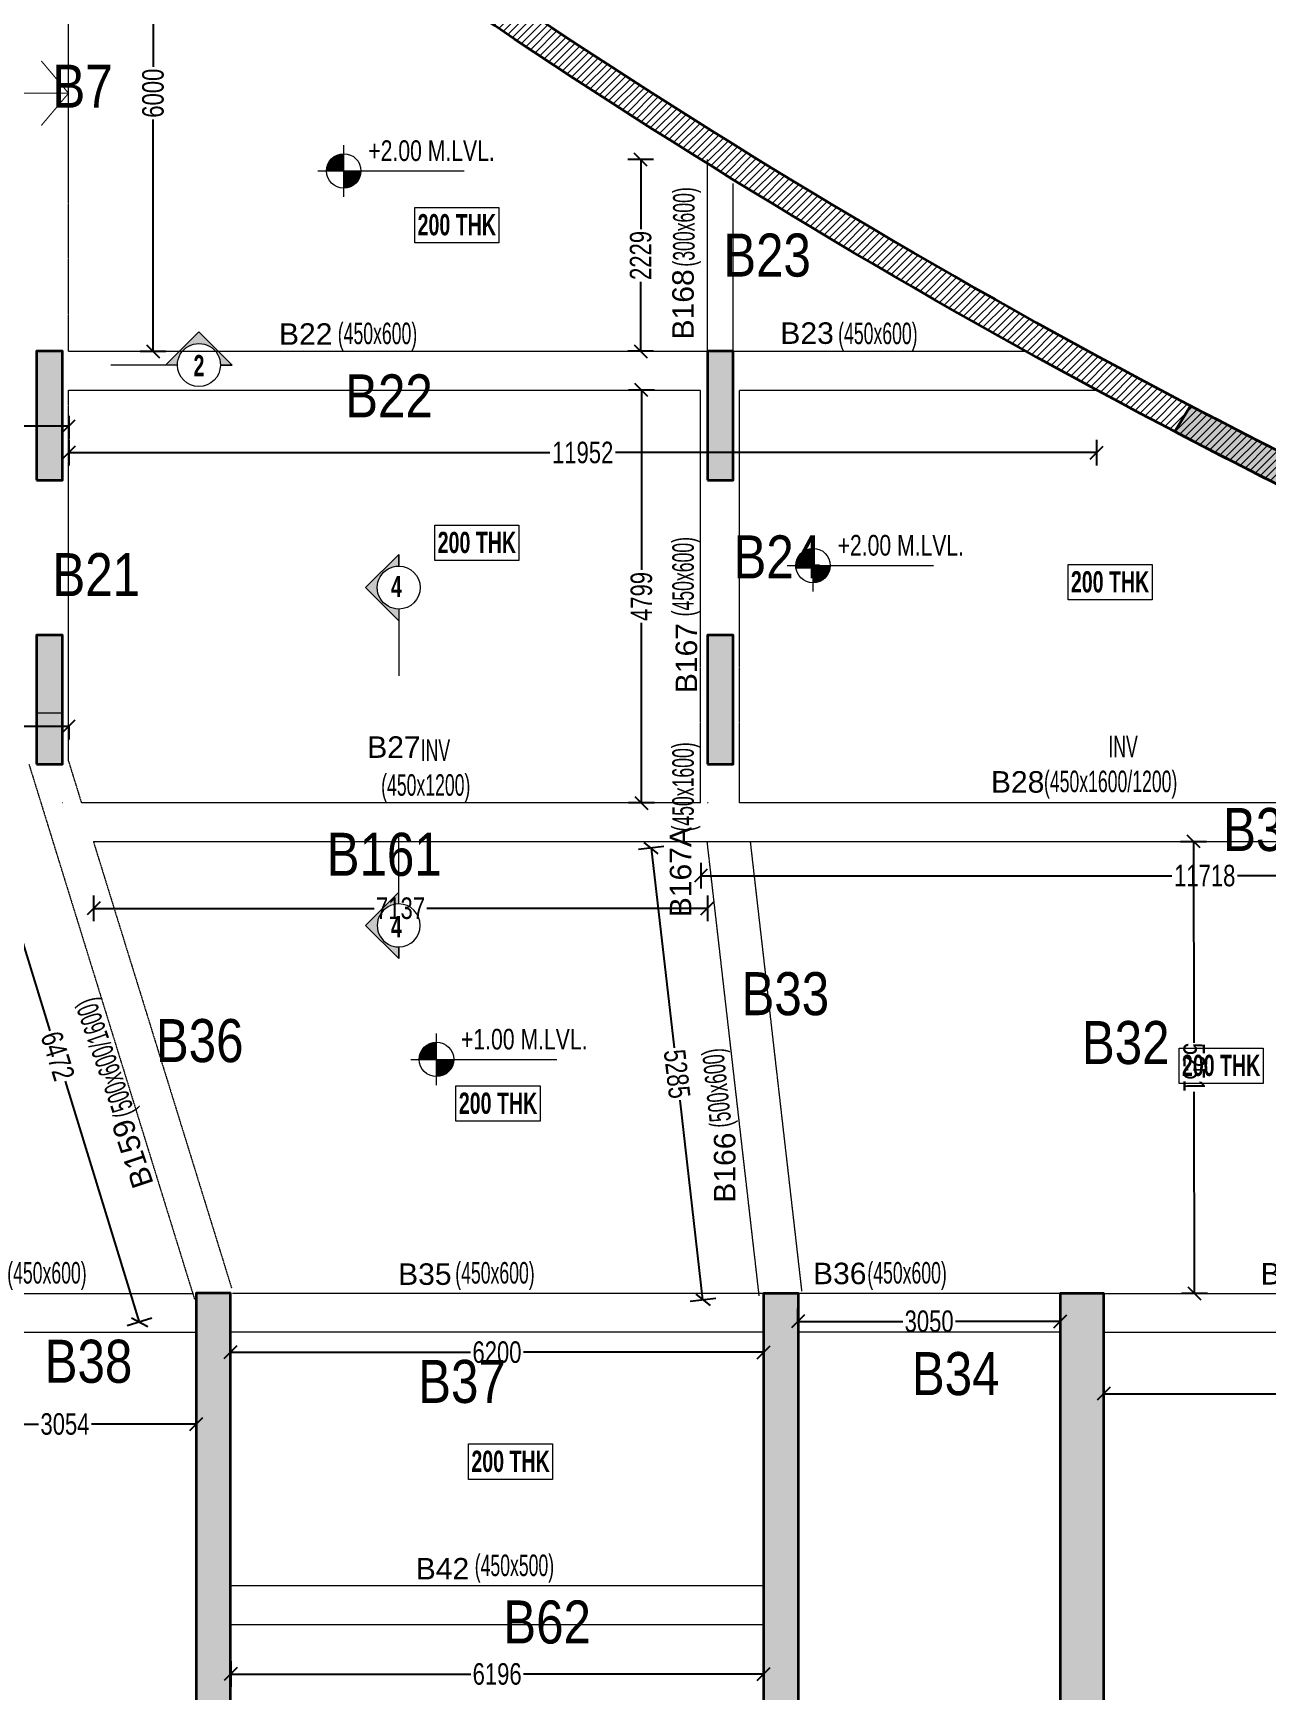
# Model space of a CAD drawing. Header units: millimetres. Extents: x 1 to 75736, y 43 to 63537.
# Drawn here: x 33119 to 47464, y 31854 to 51121 of the extents above; entities that cross this region are included whole.
import ezdxf
from ezdxf.enums import TextEntityAlignment as Align

# ---------------------------------------------------------------- set-up
doc = ezdxf.new("R2010")
doc.units = ezdxf.units.MM
doc.linetypes.add('HIDDEN', pattern=[0.375, 0.25, -0.125])
for name, color, linetype, lineweight in [('A-FLOR-IDEN', 11, 'Continuous', 9), ('G-____-____-DIMS', 7, 'Continuous', 9), ('G-ANNO-SYMB', 1, 'Continuous', 9), ('S-BEAM', 7, 'Continuous', 18), ('S-BEAM-IDEN', 2, 'Continuous', 9), ('S-COL HATCH', 9, 'Continuous', 0), ('S-COLS', 5, 'Continuous', 35)]:
    doc.layers.add(name, color=color, linetype=linetype, lineweight=lineweight)
for name, color, linetype in [('Abhinav working', 6, 'Continuous'), ('Beam Nos', 7, 'Continuous'), ('changes', 7, 'Continuous'), ('S-CUTOUT', 1, 'Continuous')]:
    doc.layers.add(name, color=color, linetype=linetype)
doc.styles.add('Dim.s & Anno.(Misc.)', font='ARIALN.TTF')
doc.styles.add('SC-BBS1', font='SansSerif')
doc.styles.add('SOBHA', font='swisscl.ttf')
doc.styles.add('Swis721 LtCn BT', font='swisscl.ttf', dxfattribs={"width": 0.9, "height": 233.3551617873649})
doc.styles.add('Swis721 LtCn BT_1', font='swisscl.ttf', dxfattribs={"height": 239.9999999999999})
doc.styles.add('Swis721 LtCn BT_B', font='', dxfattribs={"width": 0.9, "height": 246.9183359013865})
doc.styles.get('Swis721 LtCn BT_B').set_extended_font_data('Swis721 LtCn BT', bold=True)
doc.dimstyles.new('S-100', dxfattribs={"dimscale": 100, "dimtxt": 2.5, "dimasz": 1.5, "dimexe": 1.5, "dimexo": 1.5, "dimgap": 0.1, "dimtad": 0, "dimdec": 0, "dimrnd": 0.0005, "dimzin": 0, "dimdsep": 46, "dimtxsty": 'SOBHA', "dimblk": 'OBLIQUE', "dimcen": 0.09, "dimclrd": 8, "dimclre": 8, "dimclrt": 6, "dimadec": 0, "dimazin": 0, "dimtfac": 1, "dimtdec": 0, "dimtofl": 0, "dimtmove": 0, "dimatfit": 3, "dimfxl": 1.5, "dimfxlon": 1, "dimtolj": 1, "dimtzin": 0, "dimlwd": -1, "dimlwe": -1, "dimarcsym": 0})

# ---------------------------------------------------------------- blocks, each defined once
blk = doc.blocks.new('Spot Elevations - M_Spot Elevation - Target Filled-23738-FIRST FLOOR  FRAMING PLAN _NTA_')
at = {"layer": 'G-____-____-DIMS'}
h = blk.add_hatch(color=256, dxfattribs=at)
edge = h.paths.add_edge_path(flags=0)
edge.add_line((1.6e-15, 0), (-1.999999999999998, 0))
edge.add_arc((-2.6e-15, 1.9e-15), 1.999999999999994, 90.00000000000023, 180.0000000000001, ccw=False)
edge.add_line((1.6e-15, 1.999999999999998), (1.6e-15, 0))
h = blk.add_hatch(color=256, dxfattribs=at)
edge = h.paths.add_edge_path(flags=0)
edge.add_line((1.6e-15, 0), (2.000000000000003, 0))
edge.add_arc((9e-15, -5.8e-15), 1.999999999999992, 269.9999999999993, 359.99999999999983, ccw=False)
edge.add_line((1.6e-15, -1.999999999999999), (1.6e-15, 0))
for p, q in [((1.9e-15, -2.999999999999999), (1.9e-15, 2.999999999999999)), ((-2.999999999999997, 0), (14, 0))]:
    blk.add_line(p, q, dxfattribs=at)
blk.add_circle((1.6e-15, 0), 2.000000000000001, dxfattribs=at)
blk = doc.blocks.new('Detail View - M_Section Head - Structural Type 1-785420-STILT FLOOR FRAMING PLAN')
at = {"layer": 'G-ANNO-SYMB'}
h = blk.add_hatch(color=9, dxfattribs=at)
edge = h.paths.add_edge_path(flags=0)
edge.add_line((-8.500000000000005, -4e-16), (-9.8556349186104, -4e-16))
edge.add_line((-9.8556349186104, 0), (-5.988771130054798, 3.866863788555649))
edge.add_line((-5.988771130054798, 3.866863788555649), (-2.121907341499162, -3.15e-14))
edge.add_line((-2.121907341499162, -3.21e-14), (-3.500000000000005, -3.77e-14))
edge.add_arc((-6.000000000000005, 1.5e-15), 2.499999999999998, 359.9999999999996, 540.0000000000001)
for p, q in [((-5.988771130054798, 3.866863788555649), (-9.8556349186104, -2.1e-15)), ((-5.988771130054798, 3.866863788555649), (-2.121907341499185, -8.5e-15)), ((-8.500000000000005, -4e-16), (-9.855634918610399, -4e-16)), ((-3.500000000000005, -8.8e-15), (-2.121907341499186, -8.8e-15))]:
    blk.add_line(p, q, dxfattribs=at)
at = {"layer": 'G-ANNO-SYMB', "color": 5}
for p, q in [((-5.988771130054798, 3.866863788555649), (-9.8556349186104, 0)), ((-2.121907341499162, -3.17e-14), (-5.988771130054798, 3.866863788555649)), ((-9.8556349186104, -4e-16), (-8.500000000000005, -4e-16)), ((-3.500000000000005, -3.77e-14), (4.242053689179703, -6e-15)), ((-3.500000000000005, -3.77e-14), (-2.121907341499162, -3.21e-14))]:
    blk.add_line(p, q, dxfattribs=at)
at = {"layer": 'G-ANNO-SYMB'}
blk.add_arc((-6.000000000000005, 1.7e-15), 2.500000000000002, 359.9999999999993, 179.9999999999996, dxfattribs=at)
at = {"layer": 'G-ANNO-SYMB', "color": 5}
for centre, radius, start, end in [((-6.000000000000005, 1.5e-15), 2.499999999999998, 359.9999999999996, 180.0000000000001), ((-6.000000000000005, 1.95e-14), 2.500000000000002, 180, 359.9999999999983)]:
    blk.add_arc(centre, radius, start, end, dxfattribs=at)
blk = doc.blocks.new('A$C89844c14')
at = {"layer": 'S-COL HATCH', "transparency": 33554687}
h = blk.add_hatch(dxfattribs=at)
h.set_pattern_fill('ANSI31', color=256, scale=500)
h.set_pattern_definition([(45, (-31243118.95039071, 21573255.04475099), (-44.19417382415922, 44.19417382415922), [])])
edge = h.paths.add_edge_path()
edge.add_line((-12641.36437787861, -10574.03004626185), (46763.39400777965, -10574.03004626185))
edge.add_line((46763.39400777965, -10574.03004626185), (50158.63604889065, -10423.83620051294))
edge.add_line((50158.63604889065, -10423.83620051294), (50158.63604889065, 18363.45195051283))
edge.add_arc((65986.83610693365, 101151.7779547721), 84287.8332837242, 235.3318360843077, 259.1763076908551, ccw=False)
edge.add_arc((-8442.753611341119, 269.379661232233), 41199.68046838963, 49.9961516128636, 101.0852321286915)
edge.add_line((-16364.17637338489, 40700.36693736166), (-15223.62516012043, 21151.17039509863))
edge.add_line((-15223.62516012043, 21151.17039509863), (-12641.36437787861, 21151.17039486021))
edge.add_line((-12641.36437787861, 21151.17039486021), (-12641.36437787861, -10574.03004626185))
edge = h.paths.add_edge_path(flags=16)
edge.add_line((-12291.36437835544, -10224.03004578501), (46755.65639505535, -10224.03004578501))
edge.add_line((46755.65639505535, -10224.03004578501), (49808.63604841381, -10088.97671297937))
edge.add_line((49808.63604841381, -10088.97671297937), (49808.63604841381, 18074.53277989477))
edge.add_arc((65986.83610427752, 101151.777949918), 84637.83327854906, 235.3207608542366, 258.9803174311657, ccw=False)
edge.add_arc((-8442.753610882908, 269.3796631880104), 40849.68046623029, 49.97334944151059, 100.6567920093794)
edge.add_line((-15996.90336217731, 40414.50658699125), (-14893.4499033913, 21501.17039509863))
edge.add_line((-14893.4499033913, 21501.17039509863), (-12291.36437835544, 21501.17039462179))
edge.add_line((-12291.36437835544, 21501.17039462179), (-12291.36437835544, -10224.03004578501))
h = blk.add_hatch(color=256, dxfattribs=at)
h.dxf.hatch_style = 1
h.paths.add_polyline_path([(13404.06315256283, 25652.33507237211), (13704.06315097958, 25652.33507307246), (13704.06314678862, 27152.33507307246), (13404.06314883753, 27152.33507237211)])
h = blk.add_hatch(color=256, dxfattribs=at)
h.dxf.hatch_style = 1
h.paths.add_polyline_path([(13404.06326432153, 25652.3350940235), (13704.06326413527, 25652.3350940235), (13704.06326413527, 27152.3350940235), (13404.06326432153, 27152.3350940235)])
h = blk.add_hatch(color=256, dxfattribs=at)
h.dxf.hatch_style = 1
h.paths.add_polyline_path([(21204.06315097958, 25652.33509332687), (21504.06315265596, 25652.3350940235), (21504.06314893067, 27152.3350940235), (21204.06314678863, 27152.33509332687)])
h = blk.add_hatch(color=256, dxfattribs=at)
h.dxf.hatch_style = 1
h.paths.add_polyline_path([(21204.06326460093, 25652.3350940235), (21504.06326255202, 25652.3350940235), (21504.06326255202, 27152.3350940235), (21204.06326460093, 27152.3350940235)])
h = blk.add_hatch(color=256, dxfattribs=at)
h.dxf.hatch_style = 1
h.paths.add_polyline_path([(28423.99673158675, 25307.0760040693), (28605.68384588138, 25607.67662080005, -0.0060300541328902), (26819.177078031, 26518.35735208914), (26637.80549352989, 26218.27875832841, 0.0060046413283246)])
h = blk.add_hatch(color=256, dxfattribs=at)
h.dxf.hatch_style = 1
h.paths.add_polyline_path([(13404.06315815076, 22352.34440836683), (13704.06315982714, 22352.34440860152), (13704.06315610185, 23852.34440860152), (13404.06315489113, 23852.34440836683)])
h = blk.add_hatch(color=256, dxfattribs=at)
h.dxf.hatch_style = 1
h.paths.add_polyline_path([(13404.06326292455, 22352.34442955628), (13704.06326273829, 22352.34442955628), (13704.06326273829, 23852.34442955628), (13404.06326292455, 23852.34442955628)])
h = blk.add_hatch(color=256, dxfattribs=at)
h.dxf.hatch_style = 1
h.paths.add_polyline_path([(21204.0631602928, 22352.34442885593), (21504.06315870956, 22352.34442955628), (21504.06315591559, 23852.34442955628), (21204.06315610185, 23852.34442885593)])
h = blk.add_hatch(color=256, dxfattribs=at)
h.dxf.hatch_style = 1
h.paths.add_polyline_path([(21204.06326273829, 22352.34442955628), (21504.06326115504, 22352.34442955628), (21504.06326115504, 23852.34442955628), (21204.06326273829, 23852.34442955628)])
at = {"layer": 'S-COLS'}
for points, elevation in [([(-12641.36437787861, -10574.03004626185), (46763.39400777965, -10574.03004626185), (50158.63604889065, -10423.83620051294), (50158.63604889065, 18363.45195051283, -0.104418166803797), (18042.01030120998, 31828.38711067289, 0.2266855225477514), (-16364.17637338489, 40700.36693736166), (-15223.62516012043, 21151.17039509863), (-12641.36437787861, 21151.17039486021)], -9.701837e-10), ([(-12291.36437835544, -10224.03004578501), (46755.65639505535, -10224.03004578501), (49808.63604841381, -10088.97671297937), (49808.63604841381, 18074.53277989477, -0.1036025941680122), (17829.4674840942, 31549.83351107687, 0.2248253873117498), (-15996.90336217731, 40414.50658699125), (-14893.4499033913, 21501.17039509863), (-12291.36437835544, 21501.17039462179)], -3.2951e-10)]:
    blk.add_lwpolyline(points, format="xyb", close=True, dxfattribs=dict(at, elevation=elevation))
at = {"layer": 'S-COLS', "elevation": -8.166589e-10}
for points in [[(13404.06315256283, 25652.33507237211), (13704.06315097958, 25652.33507307246), (13704.06314678862, 27152.33507307246), (13404.06314883753, 27152.33507237211)], [(13404.06326432153, 25652.3350940235), (13704.06326413527, 25652.3350940235), (13704.06326413527, 27152.3350940235), (13404.06326432153, 27152.3350940235)], [(21204.06315097958, 25652.33509332687), (21504.06315265596, 25652.3350940235), (21504.06314893067, 27152.3350940235), (21204.06314678863, 27152.33509332687)], [(21204.06326460093, 25652.3350940235), (21504.06326255202, 25652.3350940235), (21504.06326255202, 27152.3350940235), (21204.06326460093, 27152.3350940235)], [(13404.06315815076, 22352.34440836683), (13704.06315982714, 22352.34440860152), (13704.06315610185, 23852.34440860152), (13404.06315489113, 23852.34440836683)], [(13404.06326292455, 22352.34442955628), (13704.06326273829, 22352.34442955628), (13704.06326273829, 23852.34442955628), (13404.06326292455, 23852.34442955628)], [(21204.0631602928, 22352.34442885593), (21504.06315870956, 22352.34442955628), (21504.06315591559, 23852.34442955628), (21204.06315610185, 23852.34442885593)], [(21204.06326273829, 22352.34442955628), (21504.06326115504, 22352.34442955628), (21504.06326115504, 23852.34442955628), (21204.06326273829, 23852.34442955628)]]:
    blk.add_lwpolyline(points, close=True, dxfattribs=at)
blk.add_lwpolyline([(26637.80548092351, 26218.27876495197, 0.0060046413709705), (28423.99673158675, 25307.0760040693), (28605.68384588138, 25607.67662080005, -0.0060300541328902), (26819.177078031, 26518.35735208914), (26637.8054930307, 26218.2787575014)], format="xyb", dxfattribs=at)
blk = doc.blocks.new('A$C0bd9de3c')
at = {"layer": 'S-COL HATCH', "transparency": 33554687}
h = blk.add_hatch(color=256, dxfattribs=at)
h.dxf.hatch_style = 1
h.paths.add_polyline_path([(15654.35713434219, 16199.99550843239), (15254.35713386535, 16199.99550843239), (15254.35713386535, 9350.00012087822), (13704.35312795639, 9350.00012087822), (13704.35312795639, 8949.996897540987), (15254.35713386535, 8949.996897540987), (15254.35713386535, 6310.000121116638), (15654.35713434219, 6310.000121116638)])
h = blk.add_hatch(color=256, dxfattribs=at)
h.dxf.hatch_style = 1
h.paths.add_polyline_path([(21854.35771372914, 6310.000121116638), (22254.35771420598, 6310.000121116638), (22254.35771420598, 8949.996897540987), (23804.36172011495, 8949.996897540987), (23804.36172011495, 9350.00012087822), (22254.35771420598, 9350.00012087822), (22254.35771420598, 16199.99550843239), (21854.35771372914, 16199.99550843239)])
h = blk.add_hatch(color=256, dxfattribs=at)
h.dxf.hatch_style = 1
h.paths.add_polyline_path([(25804.35771420598, 7660.00012087822), (25304.35771372915, 7660.00012087822), (25304.35771372915, 16199.99550843239), (25804.35771420598, 16199.99550843239)])
at = {"layer": 'S-COLS'}
for points in [[(15654.35713434219, 4800), (15654.35713434219, 16199.99550843239), (15254.35713386535, 16199.99550843239), (15254.35713386535, 9350.00012087822), (13704.35312795639, 9350.00012087822), (13704.35312795639, 8949.996897540987), (15254.35713386535, 8949.996897540987), (15254.35713386535, 6310.000121116638), (12574.3571357727, 6310.000121116638), (12574.3571357727, 5199.999999046326), (10074.35713386535, 5199.999999046326), (10074.35713386535, 7860.000121831894), (9674.357133865356, 7860.000121831894), (9674.357133865356, 4800), (15654.35713434219, 4800)], [(21854.35771372914, 4800), (21854.35771372914, 16199.99550843239), (22254.35771420598, 16199.99550843239), (22254.35771420598, 9350.00012087822), (23804.36172011495, 9350.00012087822), (23804.36172011495, 8949.996897540987), (22254.35771420598, 8949.996897540987), (22254.35771420598, 6310.000121116638), (24934.35771229863, 6310.000121116638), (24934.35771229863, 5199.999999046326), (27434.35771420598, 5199.999999046326), (27434.35771420598, 7860.000121831894), (27834.35771420598, 7860.000121831894), (27834.35771420598, 4800), (21854.35771372914, 4800)]]:
    blk.add_lwpolyline(points, dxfattribs=at)
blk.add_lwpolyline([(25804.35771420598, 7660.00012087822), (25304.35771372915, 7660.00012087822), (25304.35771372915, 16199.99550843239), (25804.35771420598, 16199.99550843239)], close=True, dxfattribs=at)
blk = doc.blocks.new('_OBLIQUE')
at = {"color": 0, "linetype": 'ByBlock'}
blk.add_line((-0.5, -0.5), (0.5, 0.5), dxfattribs=at)
blk = doc.blocks.new('*D213')
at = {"layer": 'changes', "color": 8, "transparency": 16777216}
for p, q in [((34363.67225169401, 53423.50618002459), (34663.67225169401, 53423.50618002459)), ((34513.67225169401, 53423.50618002459), (34513.67225169401, 50730.69166060173)), ((34513.67225169402, 47423.51278993381), (34513.67225169401, 50116.32730935666)), ((34363.67225169401, 47423.51278993381), (34663.67225169401, 47423.51278993381))]:
    blk.add_line(p, q, dxfattribs=at)
at = {"layer": 'Defpoints', "color": 0, "transparency": 16777216}
for p in [(33533.18614660958, 53423.50618002459), (33533.18614688153, 47423.51278993381), (34513.67225169402, 47423.51278993381)]:
    blk.add_point(p, dxfattribs=at)
at = {"layer": 'changes', "color": 8, "transparency": 16777216, "xscale": 150, "yscale": 150, "zscale": 150}
for p, rotation in [((34513.67225169401, 53423.50618002459), 90), ((34513.67225169402, 47423.51278993381), 270)]:
    blk.add_blockref('_OBLIQUE', p, dxfattribs=dict(at, rotation=rotation))
at = {"layer": 'changes', "color": 6, "transparency": 16777216, "insert": (34513.67225169402, 50423.50948497918), "char_height": 250, "attachment_point": 5, "rotation": 90, "style": 'SOBHA'}
blk.add_mtext('\\A1;6000', dxfattribs=at)
blk = doc.blocks.new('*D226')
at = {"layer": 'changes', "color": 8, "transparency": 16777216}
for p, q in [((24262.47163834058, 46673.51278993379), (24262.47163834058, 46403.94928969707)), ((33533.18614691132, 46673.51278993379), (33533.18614691132, 46403.94928969707)), ((24262.47163834058, 46553.94928969707), (28613.09101582385, 46553.94928969707)), ((33533.18614691132, 46553.94928969707), (29182.56676942805, 46553.94928969707))]:
    blk.add_line(p, q, dxfattribs=at)
at = {"layer": 'Defpoints', "color": 0, "transparency": 16777216}
for p in [(24262.47163834058, 46823.5127899338), (33533.18614691132, 46823.5127899338), (33533.18614691132, 46553.94928969707)]:
    blk.add_point(p, dxfattribs=at)
at = {"layer": 'changes', "color": 8, "transparency": 16777216, "xscale": 150, "yscale": 150, "zscale": 150, "rotation": 180}
blk.add_blockref('_OBLIQUE', (24262.47163834058, 46553.94928969707), dxfattribs=at)
at = {"layer": 'changes', "color": 8, "transparency": 16777216, "xscale": 150, "yscale": 150, "zscale": 150}
blk.add_blockref('_OBLIQUE', (33533.18614691132, 46553.94928969707), dxfattribs=at)
at = {"layer": 'changes', "color": 6, "transparency": 16777216, "insert": (28897.82889262595, 46553.94928969707), "char_height": 250, "attachment_point": 5, "style": 'SOBHA'}
blk.add_mtext('\\A1;9271', dxfattribs=at)
blk = doc.blocks.new('*D228')
at = {"layer": 'changes', "color": 8, "transparency": 16777216}
for p, q in [((33533.18614690386, 46396.08913156655), (33533.18614690386, 46096.08913156654)), ((33533.18614690386, 46246.08913156655), (39127.53153235479, 46246.08913156655)), ((45485.16001085944, 46246.08913156655), (39890.81462540852, 46246.08913156655)), ((45485.16001085944, 46396.08913156655), (45485.16001085944, 46096.08913156654))]:
    blk.add_line(p, q, dxfattribs=at)
at = {"layer": 'Defpoints', "color": 0, "transparency": 16777216}
for p in [(33533.18614690386, 46973.51278993379), (45485.16001085944, 46973.51278993379), (45485.16001085944, 46246.08913156655)]:
    blk.add_point(p, dxfattribs=at)
at = {"layer": 'changes', "color": 8, "transparency": 16777216, "xscale": 150, "yscale": 150, "zscale": 150, "rotation": 180}
blk.add_blockref('_OBLIQUE', (33533.18614690386, 46246.08913156655), dxfattribs=at)
at = {"layer": 'changes', "color": 8, "transparency": 16777216, "xscale": 150, "yscale": 150, "zscale": 150}
blk.add_blockref('_OBLIQUE', (45485.16001085944, 46246.08913156655), dxfattribs=at)
at = {"layer": 'changes', "color": 6, "transparency": 16777216, "insert": (39509.17307888166, 46246.08913156655), "char_height": 250, "attachment_point": 5, "style": 'SOBHA'}
blk.add_mtext('\\A1;11952', dxfattribs=at)
blk = doc.blocks.new('*D229')
at = {"layer": 'changes', "color": 8, "transparency": 16777216}
for p, q in [((40333.96061970676, 49652.17064773931), (40033.96061970676, 49652.17064773931)), ((40183.96061970676, 49652.17064773931), (40183.96061970677, 48844.45049996554)), ((40183.96061970677, 47423.51278993753), (40183.96061970677, 48231.23293771129)), ((40333.96061970677, 47423.51278993753), (40033.96061970676, 47423.51278993753))]:
    blk.add_line(p, q, dxfattribs=at)
at = {"layer": 'Defpoints', "color": 0, "transparency": 16777216}
for p in [(40883.18614612902, 49652.17064773931), (40183.96061970677, 47423.51278993753), (40883.1861462296, 47423.51278993753)]:
    blk.add_point(p, dxfattribs=at)
at = {"layer": 'changes', "color": 8, "transparency": 16777216, "xscale": 150, "yscale": 150, "zscale": 150}
for p, rotation in [((40183.96061970676, 49652.17064773931), 90), ((40183.96061970677, 47423.51278993753), 270)]:
    blk.add_blockref('_OBLIQUE', p, dxfattribs=dict(at, rotation=rotation))
at = {"layer": 'changes', "color": 6, "transparency": 16777216, "insert": (40183.96061970677, 48537.8417188384), "char_height": 250, "attachment_point": 5, "rotation": 90, "style": 'SOBHA'}
blk.add_mtext('\\A1;2229', dxfattribs=at)
blk = doc.blocks.new('*D230')
at = {"layer": 'changes', "color": 8, "transparency": 16777216}
for p, q in [((40342.27792894106, 46973.51278993381), (40042.27792894106, 46973.51278993381)), ((40192.27792894106, 46973.51278993381), (40192.27792894106, 44882.42917612833)), ((40192.27792894106, 42174.68763309611), (40192.27792894106, 44265.77124690159)), ((40342.27792894106, 42174.68763309611), (40042.27792894106, 42174.68763309611))]:
    blk.add_line(p, q, dxfattribs=at)
at = {"layer": 'Defpoints', "color": 0, "transparency": 16777216}
for p in [(40883.18614624077, 46973.51278993381), (40192.27792894106, 42174.68763309611), (40883.18614624077, 42174.68763309611)]:
    blk.add_point(p, dxfattribs=at)
at = {"layer": 'changes', "color": 8, "transparency": 16777216, "xscale": 150, "yscale": 150, "zscale": 150}
for p, rotation in [((40192.27792894106, 46973.51278993381), 90), ((40192.27792894106, 42174.68763309611), 270)]:
    blk.add_blockref('_OBLIQUE', p, dxfattribs=dict(at, rotation=rotation))
at = {"layer": 'changes', "color": 6, "transparency": 16777216, "insert": (40192.27792894106, 44574.10021151495), "char_height": 250, "attachment_point": 5, "rotation": 90, "style": 'SOBHA'}
blk.add_mtext('\\A1;4799', dxfattribs=at)
blk = doc.blocks.new('*D237')
at = {"layer": 'changes', "color": 8, "transparency": 16777216}
for p, q in [((45566.199752234, 35457.37038428601), (45566.199752234, 35157.37038428601)), ((52112.33684659385, 35457.37038428601), (52112.33684659385, 35157.37038428601)), ((45566.199752234, 35307.37038428601), (48532.08612379138, 35307.37038428601)), ((52112.33684659385, 35307.37038428601), (49146.45047503646, 35307.37038428601))]:
    blk.add_line(p, q, dxfattribs=at)
at = {"layer": 'Defpoints', "color": 0, "transparency": 16777216}
for p in [(45566.199752234, 36023.52021071207), (52112.33684659385, 36023.52021068599), (45566.199752234, 35307.37038428601)]:
    blk.add_point(p, dxfattribs=at)
at = {"layer": 'changes', "color": 8, "transparency": 16777216, "xscale": 150, "yscale": 150, "zscale": 150, "rotation": 180}
blk.add_blockref('_OBLIQUE', (45566.199752234, 35307.37038428601), dxfattribs=at)
at = {"layer": 'changes', "color": 8, "transparency": 16777216, "xscale": 150, "yscale": 150, "zscale": 150}
blk.add_blockref('_OBLIQUE', (52112.33684659385, 35307.37038428601), dxfattribs=at)
at = {"layer": 'changes', "color": 6, "transparency": 16777216, "insert": (48839.26829941392, 35307.37038428601), "char_height": 250, "attachment_point": 5, "style": 'SOBHA'}
blk.add_mtext('\\A1;6546', dxfattribs=at)
blk = doc.blocks.new('*D238')
at = {"layer": 'changes', "color": 8, "transparency": 16777216}
for p, q in [((46461.98277579395, 41726.44771561368), (46761.98220966621, 41727.03053318601)), ((46611.98249273008, 41726.73912439985), (46616.53091709501, 39385.48381693976)), ((46622.18408502643, 36475.57296397654), (46617.6356606615, 38816.82827143663)), ((46472.1843680903, 36475.28155519038), (46772.18380196256, 36475.86437276271))]:
    blk.add_line(p, q, dxfattribs=at)
at = {"layer": 'Defpoints', "color": 0, "transparency": 16777216}
for p in [(45555.99815993763, 41724.68763311098), (46611.98249273008, 41726.73912439985), (45566.19975223399, 36473.52147268767)]:
    blk.add_point(p, dxfattribs=at)
at = {"layer": 'changes', "color": 8, "transparency": 16777216, "xscale": 150, "yscale": 150, "zscale": 150}
for p, rotation in [((46611.98249273008, 41726.73912439985), 90.11131002708542), ((46622.18408502643, 36475.57296397654), 270.1113100270855)]:
    blk.add_blockref('_OBLIQUE', p, dxfattribs=dict(at, rotation=rotation))
at = {"layer": 'changes', "color": 6, "transparency": 16777216, "insert": (46617.08328887827, 39101.1560441882), "char_height": 250, "attachment_point": 5, "rotation": 270.11131002708544, "style": 'SOBHA'}
blk.add_mtext('\\A1;5251', dxfattribs=at)
blk = doc.blocks.new('*D239')
at = {"layer": 'changes', "color": 8, "transparency": 16777216}
for p, q in [((40454.32252339779, 41666.84852818083), (40156.26906812428, 41632.72906453433)), ((40305.29579576104, 41649.78879635758), (40571.00478978859, 39328.66544612966)), ((40906.41870029642, 36398.62891304098), (40640.70970626887, 38719.75226326891)), ((41055.44542793317, 36415.68864486423), (40757.39197265967, 36381.56918121773))]:
    blk.add_line(p, q, dxfattribs=at)
at = {"layer": 'Defpoints', "color": 0, "transparency": 16777216}
for p in [(40305.29579576104, 41649.78879635758), (40959.58090767272, 41724.687633111), (41560.70381220811, 36473.5277497944)]:
    blk.add_point(p, dxfattribs=at)
at = {"layer": 'changes', "color": 8, "transparency": 16777216, "xscale": 150, "yscale": 150, "zscale": 150}
for p, rotation in [((40305.29579576104, 41649.78879635758), 96.53046794861126), ((40906.41870029642, 36398.62891304098), 276.5304679486113)]:
    blk.add_blockref('_OBLIQUE', p, dxfattribs=dict(at, rotation=rotation))
at = {"layer": 'changes', "color": 6, "transparency": 16777216, "insert": (40605.85724802872, 39024.20885469928), "char_height": 250, "attachment_point": 5, "rotation": 276.53046794861126, "style": 'SOBHA'}
blk.add_mtext('\\A1;5285', dxfattribs=at)
blk = doc.blocks.new('*D240')
at = {"layer": 'changes', "color": 8, "transparency": 16777216}
for p, q in [((42012.33709018471, 36148.85130626974), (42012.33672520103, 36298.85130626929)), ((45062.30892389061, 36148.85872753603), (45062.30855890693, 36298.85872753558)), ((42012.33709018471, 36148.85130626974), (43230.4684854134, 36148.85427025694)), ((45062.30892389061, 36148.85872753603), (43844.17752866192, 36148.85576354883))]:
    blk.add_line(p, q, dxfattribs=at)
at = {"layer": 'Defpoints', "color": 0, "transparency": 16777216}
for p in [(45062.30892389061, 36148.85872753603), (42012.33739516147, 36023.51278944579, 1.1453777e-09), (45062.30922886737, 36023.52021071207)]:
    blk.add_point(p, dxfattribs=at)
at = {"layer": 'changes', "color": 8, "transparency": 16777216, "xscale": 150, "yscale": 150, "zscale": 150}
for p, rotation in [((42012.33709018471, 36148.85130626974), 180.0001394134963), ((45062.30892389061, 36148.85872753603), 0.0001394134962834)]:
    blk.add_blockref('_OBLIQUE', p, dxfattribs=dict(at, rotation=rotation))
at = {"layer": 'changes', "color": 6, "transparency": 16777216, "insert": (43537.32300703766, 36148.85501690288), "char_height": 250, "attachment_point": 5, "rotation": 0.0001394134962857029, "style": 'SOBHA'}
blk.add_mtext('\\A1;3050', dxfattribs=at)
blk = doc.blocks.new('*D241')
at = {"layer": 'changes', "color": 8, "transparency": 16777216}
for p, q in [((40883.18614624076, 41478.77950110551), (40883.18614624076, 41178.77950110551)), ((52600.87287352614, 41478.77950110551), (52600.87287352614, 41178.77950110551)), ((40883.18614624076, 41328.77950110551), (46360.0603093592, 41328.77950110551)), ((52600.87287352614, 41328.77950110551), (47123.9987104077, 41328.77950110551))]:
    blk.add_line(p, q, dxfattribs=at)
at = {"layer": 'Defpoints', "color": 0, "transparency": 16777216}
for p in [(40883.18614624076, 42174.68763309609), (52600.87287352614, 42174.68763309982), (52600.87287352614, 41328.77950110551)]:
    blk.add_point(p, dxfattribs=at)
at = {"layer": 'changes', "color": 8, "transparency": 16777216, "xscale": 150, "yscale": 150, "zscale": 150, "rotation": 180}
blk.add_blockref('_OBLIQUE', (40883.18614624076, 41328.77950110551), dxfattribs=at)
at = {"layer": 'changes', "color": 8, "transparency": 16777216, "xscale": 150, "yscale": 150, "zscale": 150}
blk.add_blockref('_OBLIQUE', (52600.87287352614, 41328.77950110551), dxfattribs=at)
at = {"layer": 'changes', "color": 6, "transparency": 16777216, "insert": (46742.02950988346, 41328.77950110551), "char_height": 250, "attachment_point": 5, "style": 'SOBHA'}
blk.add_mtext('\\A1;11718', dxfattribs=at)
blk = doc.blocks.new('*D242')
at = {"layer": 'changes', "color": 8, "transparency": 16777216}
for p, q in [((32594.69997943038, 42369.46835718281), (32308.00815536596, 42281.1066119838)), ((32451.35406739817, 42325.28748458331), (33314.19804389369, 39525.76928870158)), ((34357.7068538125, 36140.07966171285), (33494.86287731697, 38939.59785759459)), ((34501.05276584471, 36184.26053431236), (34214.36094178029, 36095.89878911334))]:
    blk.add_line(p, q, dxfattribs=at)
at = {"layer": 'Defpoints', "color": 0, "transparency": 16777216}
for p in [(33533.18614707895, 42658.72067851837), (32451.35406739817, 42325.28748458331), (35439.53893349328, 36473.51285564792)]:
    blk.add_point(p, dxfattribs=at)
at = {"layer": 'changes', "color": 8, "transparency": 16777216, "xscale": 150, "yscale": 150, "zscale": 150}
for p, rotation in [((32451.35406739817, 42325.28748458331), 107.1299048931486), ((34357.7068538125, 36140.07966171285), 287.1299048931486)]:
    blk.add_blockref('_OBLIQUE', p, dxfattribs=dict(at, rotation=rotation))
at = {"layer": 'changes', "color": 6, "transparency": 16777216, "insert": (33404.53046060533, 39232.68357314809), "char_height": 250, "attachment_point": 5, "rotation": 287.1299048931486, "style": 'SOBHA'}
blk.add_mtext('\\A1;6472', dxfattribs=at)
blk = doc.blocks.new('*D243')
at = {"layer": 'changes', "color": 8, "transparency": 16777216}
for p, q in [((35412.3380245849, 35873.51278944623), (35412.33859345905, 35639.71845322412)), ((41612.33739611352, 35873.5278754377), (41612.33796498768, 35639.73353921559)), ((35412.33822847535, 35789.71845322368), (38205.15573861803, 35789.72524877617)), ((41612.33760000397, 35789.73353921515), (38819.52008986129, 35789.72674366267))]:
    blk.add_line(p, q, dxfattribs=at)
at = {"layer": 'Defpoints', "color": 0, "transparency": 16777216}
for p in [(35412.3376596012, 36023.51278944578, 1.1453777e-09), (41612.33703112983, 36023.52787543725), (41612.33760000397, 35789.73353921515)]:
    blk.add_point(p, dxfattribs=at)
at = {"layer": 'changes', "color": 8, "transparency": 16777216, "xscale": 150, "yscale": 150, "zscale": 150}
for p, rotation in [((35412.33822847535, 35789.71845322368), 180.0001394135046), ((41612.33760000397, 35789.73353921515), 0.0001394135046291)]:
    blk.add_blockref('_OBLIQUE', p, dxfattribs=dict(at, rotation=rotation))
at = {"layer": 'changes', "color": 6, "transparency": 16777216, "insert": (38512.33791423966, 35789.72599621942), "char_height": 250, "attachment_point": 5, "rotation": 0.00013941350462796841, "style": 'SOBHA'}
blk.add_mtext('\\A1;6200', dxfattribs=at)
blk = doc.blocks.new('*D244')
at = {"layer": 'changes', "color": 8, "transparency": 16777216}
for p, q in [((31962.36546043315, 35104.58683502939), (31962.36546043315, 34804.58683502939)), ((35016.19917189338, 35104.58683502939), (35016.19917189338, 34804.58683502939)), ((31962.36546043315, 34954.58683502939), (33181.28100554727, 34954.58683502939)), ((35016.19917189338, 34954.58683502939), (33797.28362677925, 34954.58683502939))]:
    blk.add_line(p, q, dxfattribs=at)
at = {"layer": 'Defpoints', "color": 0, "transparency": 16777216}
for p in [(31962.36546043315, 36023.52021071207), (35016.19917189338, 36023.52020138395), (35016.19917189338, 34954.58683502939)]:
    blk.add_point(p, dxfattribs=at)
at = {"layer": 'changes', "color": 8, "transparency": 16777216, "xscale": 150, "yscale": 150, "zscale": 150, "rotation": 180}
blk.add_blockref('_OBLIQUE', (31962.36546043315, 34954.58683502939), dxfattribs=at)
at = {"layer": 'changes', "color": 8, "transparency": 16777216, "xscale": 150, "yscale": 150, "zscale": 150}
blk.add_blockref('_OBLIQUE', (35016.19917189338, 34954.58683502939), dxfattribs=at)
at = {"layer": 'changes', "color": 6, "transparency": 16777216, "insert": (33489.28231616326, 34954.58683502939), "char_height": 250, "attachment_point": 5, "style": 'SOBHA'}
blk.add_mtext('\\A1;3054', dxfattribs=at)
blk = doc.blocks.new('*D245')
at = {"layer": 'changes', "color": 8, "transparency": 16777216}
for p, q in [((24262.4716369436, 43073.52212545541), (24262.4716369436, 42913.42561018359)), ((24262.4716369436, 43063.42561018359), (28613.091015198, 43063.42561018359)), ((33533.1861470566, 43063.42561018359), (29182.5667688022, 43063.42561018359)), ((33533.1861470566, 43073.52212545541), (33533.1861470566, 42913.42561018359))]:
    blk.add_line(p, q, dxfattribs=at)
at = {"layer": 'Defpoints', "color": 0, "transparency": 16777216}
for p in [(24262.4716369436, 43223.5221254554), (33533.1861470566, 43223.5221254554), (33533.1861470566, 43063.42561018359)]:
    blk.add_point(p, dxfattribs=at)
at = {"layer": 'changes', "color": 8, "transparency": 16777216, "xscale": 150, "yscale": 150, "zscale": 150, "rotation": 180}
blk.add_blockref('_OBLIQUE', (24262.4716369436, 43063.42561018359), dxfattribs=at)
at = {"layer": 'changes', "color": 8, "transparency": 16777216, "xscale": 150, "yscale": 150, "zscale": 150}
blk.add_blockref('_OBLIQUE', (33533.1861470566, 43063.42561018359), dxfattribs=at)
at = {"layer": 'changes', "color": 6, "transparency": 16777216, "insert": (28897.8288920001, 43063.42561018359), "char_height": 250, "attachment_point": 5, "style": 'SOBHA'}
blk.add_mtext('\\A1;9271', dxfattribs=at)
blk = doc.blocks.new('*D270')
at = {"layer": 'changes', "color": 8, "transparency": 16777216}
for p, q in [((35416.19917237022, 32199.2736633819), (35416.19917237022, 31899.2736633819)), ((41612.33774922796, 32199.2736633819), (41612.33774922796, 31899.2736633819)), ((35416.19917237022, 32049.2736633819), (38207.08628517655, 32049.2736633819)), ((41612.33774922796, 32049.2736633819), (38821.45063642163, 32049.2736633819))]:
    blk.add_line(p, q, dxfattribs=at)
at = {"layer": 'Defpoints', "color": 0, "transparency": 16777216}
for p in [(35416.19917237022, 32623.51246810969), (41612.33774922796, 32623.51287134256), (41612.33774922796, 32049.2736633819)]:
    blk.add_point(p, dxfattribs=at)
at = {"layer": 'changes', "color": 8, "transparency": 16777216, "xscale": 150, "yscale": 150, "zscale": 150, "rotation": 180}
blk.add_blockref('_OBLIQUE', (35416.19917237022, 32049.2736633819), dxfattribs=at)
at = {"layer": 'changes', "color": 8, "transparency": 16777216, "xscale": 150, "yscale": 150, "zscale": 150}
blk.add_blockref('_OBLIQUE', (41612.33774922796, 32049.2736633819), dxfattribs=at)
at = {"layer": 'changes', "color": 6, "transparency": 16777216, "insert": (38514.26846079909, 32049.2736633819), "char_height": 250, "attachment_point": 5, "style": 'SOBHA'}
blk.add_mtext('\\A1;6196', dxfattribs=at)
blk = doc.blocks.new('*D360')
at = {"layer": 'changes', "color": 8, "transparency": 16777216}
for p, q in [((33822.32427986347, 41099.24034204598), (33822.32427986347, 40799.24034204599)), ((40959.58090767272, 41099.24034204598), (40959.58090767272, 40799.24034204599)), ((33822.32427986347, 40949.24034204598), (37086.14590962655, 40949.24034204598)), ((40959.58090767272, 40949.24034204598), (37695.75927790965, 40949.24034204598))]:
    blk.add_line(p, q, dxfattribs=at)
at = {"layer": 'Defpoints', "color": 0, "transparency": 16777216}
for p in [(33822.32427986347, 41724.68763311099), (40959.58090767272, 41724.68763311099), (40959.58090767272, 40949.24034204598)]:
    blk.add_point(p, dxfattribs=at)
at = {"layer": 'changes', "color": 8, "transparency": 16777216, "xscale": 150, "yscale": 150, "zscale": 150, "rotation": 180}
blk.add_blockref('_OBLIQUE', (33822.32427986347, 40949.24034204598), dxfattribs=at)
at = {"layer": 'changes', "color": 8, "transparency": 16777216, "xscale": 150, "yscale": 150, "zscale": 150}
blk.add_blockref('_OBLIQUE', (40959.58090767272, 40949.24034204598), dxfattribs=at)
at = {"layer": 'changes', "color": 6, "transparency": 16777216, "insert": (37390.9525937681, 40949.24034204598), "char_height": 250, "attachment_point": 5, "style": 'SOBHA'}
blk.add_mtext('\\A1;7137', dxfattribs=at)

msp = doc.modelspace()

# ---------------------------------------------------------------- linework, layer by layer
at = {"layer": 'A-FLOR-IDEN', "color": 8, "flags": 128}
for points in [[(38533.92151200779, 49096.6108928312), (38533.92151200779, 48684.78549600657), (37556.42151200779, 48684.78549600657), (37556.42151200779, 49096.6108928312)], [(38533.92151200779, 49096.6108928312), (38533.92151200779, 48684.78549600657), (37556.42151200779, 48684.78549600657), (37556.42151200779, 49096.6108928312)], [(38767.4215120078, 45403.6108928312), (38767.4215120078, 44991.78549600657), (37789.9215120078, 44991.78549600657), (37789.9215120078, 45403.6108928312)], [(38767.4215120078, 45403.6108928312), (38767.4215120078, 44991.78549600657), (37789.9215120078, 44991.78549600657), (37789.9215120078, 45403.6108928312)], [(46129.92151200779, 44946.1108928312), (46129.92151200779, 44534.28549600658), (45152.42151200779, 44534.28549600658), (45152.42151200779, 44946.1108928312)], [(46129.92151200779, 44946.1108928312), (46129.92151200779, 44534.28549600658), (45152.42151200779, 44534.28549600658), (45152.42151200779, 44946.1108928312)], [(47420.84117764615, 39325.6108928312), (47420.84117764615, 38913.78549600657), (46443.34117764615, 38913.78549600657), (46443.34117764615, 39325.6108928312)], [(47420.84117764615, 39325.6108928312), (47420.84117764615, 38913.78549600657), (46443.34117764615, 38913.78549600657), (46443.34117764615, 39325.6108928312)], [(39013.42151200779, 38885.6108928312), (39013.42151200779, 38473.78549600657), (38035.92151200779, 38473.78549600657), (38035.92151200779, 38885.6108928312)], [(39013.42151200779, 38885.6108928312), (39013.42151200779, 38473.78549600657), (38035.92151200779, 38473.78549600657), (38035.92151200779, 38885.6108928312)], [(39159.14828745656, 34723.89285593), (39159.14828745656, 34312.06745910537), (38181.64828745656, 34312.06745910537), (38181.64828745656, 34723.89285593)]]:
    msp.add_lwpolyline(points, close=True, dxfattribs=at)
at = {"layer": 'S-BEAM', "linetype": 'HIDDEN'}
for p, q in [((33530.82308361687, 47423.27697856244, -1.0726436e-09), (33530.82308334493, 53423.27034385767, -1.1496333e-09)), ((40959.68060879044, 47425.61653816592, -2.3005787e-09), (40959.68060868986, 49654.27439596768, -2.329176e-09)), ((41259.68072455012, 47425.61653816592, -1.5543074e-09), (41259.68072449796, 49374.98387014758, -1.5713157e-09)), ((33530.8230836206, 47423.27695376318), (40959.68060879417, 47423.2769537669)), ((41259.68072455012, 47423.2769537669), (44661.42272423588, 47423.2769537669)), ((33530.82308364295, 46973.27695376318), (40880.82308298357, 46973.27695376318)), ((33530.82308381804, 42658.48484234404, -1.0115036e-09), (33530.82308364295, 46973.27695375945, -1.0668694e-09)), ((40880.82308297985, 42174.45179692548, -1.4129938e-09), (40880.82308297985, 46973.27695376318, -1.0668694e-09)), ((41330.8230830469, 46973.276953752), (45482.79694759854, 46973.27695376318)), ((41330.82308317356, 42174.45179693293, -1.0089838e-09), (41330.82308304317, 46973.276953752, -1.0508536e-09)), ((33155.39982579284, 43223.28628928851), (33455.82308802389, 43223.28628928851)), ((33070.65128126376, 42623.28628928479, -1.1503171e-09), (34995.03739639007, 36406.74125462663)), ((33530.82308381804, 42658.48484234776, -1.1438201e-09), (33680.65976426759, 42174.4517969292, -1.1116888e-09)), ((33459.68520863735, 42174.45179692548, -1.4882561e-09), (33455.8231924177, 42174.45179692175, -1.4883692e-09)), ((40880.82308297985, 42174.45179692548, -1.4129938e-09), (33680.65976427504, 42174.45179692548, -1.4817851e-09)), ((40967.65652697168, 42174.4517969292, -1.4121642e-09), (40959.6852097065, 42174.4517969292, -1.4122403e-09)), ((52098.50981025033, 42174.4517969292, -1.3058185e-09), (41330.82308317356, 42174.45179692548, -1.4086944e-09)), ((33819.96121660256, 41724.45179694038, -1.0818168e-09), (35424.91180038833, 36539.81265195352)), ((41561.59729656957, 36444.84406691682), (40957.21784441181, 41724.45179694038, -1.1528241e-09)), ((42058.35305536173, 36501.70983966332), (41460.48327331625, 41724.45179694038, -1.1483523e-09)), ((31960.00276215755, 36473.28437454518), (34982.77330340826, 36473.2770194773)), ((41609.9739664384, 36473.29203925919), (35437.17587023237, 36473.2770194773)), ((45059.94580062114, 36473.28437454518), (42009.97396691524, 36473.27695329007)), ((45560.0021327325, 36473.28437454518), (52109.97378333293, 36473.28437453028, -1.4755992e-09)), ((31960.00239717224, 36023.28437454146), (35009.97423087814, 36023.27695327517)), ((41609.97396786891, 36023.29203926665, -1.4988759e-09), (35409.97459634029, 36023.27695327517)), ((45059.94616560646, 36023.28437454146), (42009.97433190056, 36023.27695327517)), ((45560.0021327325, 36023.28437454146), (52109.97378333293, 36023.28437451538)), ((41609.97468596705, 33073.27663168948), (35409.97508610048, 33073.27663168948)), ((41609.97468596705, 32623.27703517195), (35409.97508610048, 32623.27663168948))]:
    msp.add_line(p, q, dxfattribs=at)
at = {"layer": 'S-BEAM', "ltscale": 250000}
msp.add_line((33819.96121660256, 41724.45179694411), (52099.41567485414, 41724.45179693293, -1.1600223e-09), dxfattribs=at)
at = {"layer": 'S-BEAM', "const_width": 12.5}
for points, elevation in [([(33214.46534116947, 50048.27366121006), (33530.82308347904, 50423.27366121005), (33214.46534116947, 50798.27366121006)], -1.1111385e-09), ([(18676.31998819493, 50423.27984527018), (33530.82308347904, 50423.27984527018)], -2.506905e-10)]:
    msp.add_lwpolyline(points, dxfattribs=dict(at, elevation=elevation))

# ---------------------------------------------------------------- block references
at = {"layer": 'G-____-____-DIMS', "xscale": 99.99999999999991, "yscale": 99.99999999999991, "zscale": 99.99999999999991}
for p in [(36731.14765576654, 49519.9906890456, -1.5022638e-09), (42187.64765576653, 44933.4906890456, -1.5022638e-09), (37809.14517036833, 39193.10349471387)]:
    msp.add_blockref('Spot Elevations - M_Spot Elevation - Target Filled-23738-FIRST FLOOR  FRAMING PLAN _NTA_', p, dxfattribs=at)
at = {"layer": 'G-ANNO-SYMB', "extrusion": (0, 0, -1), "xscale": 99.99999999999991, "yscale": 99.99999999999991, "zscale": 99.99999999999991}
msp.add_blockref('Detail View - M_Section Head - Structural Type 1-785420-STILT FLOOR FRAMING PLAN', (-34447.01179079347, 47263.97837709527, 1.1459779e-09), dxfattribs=at)
at = {"layer": 'G-ANNO-SYMB', "extrusion": (0, 0, -1), "yscale": 99.99999999999991, "zscale": 99.99999999999991, "rotation": 270}
for p, xscale in [((-37370.43381554269, 44077.5516193014), 99.99999999999991), ((-37370.43381553896, 41350.07063216608), -99.99999999999991)]:
    msp.add_blockref('Detail View - M_Section Head - Structural Type 1-785420-STILT FLOOR FRAMING PLAN', p, dxfattribs=dict(at, xscale=xscale))
at = {"layer": 'S-COL HATCH', "color": 4}
msp.add_blockref('A$C89844c14', (19755.61746199809, 20273.28144414243), dxfattribs=at)
at = {"layer": 'S-CUTOUT'}
msp.add_blockref('A$C0bd9de3c', (19759.47897476711, 20276.73390268799, -1.1459779e-09), dxfattribs=at)

# ---------------------------------------------------------------- texts
at = {"layer": 'A-FLOR-IDEN', "color": 1, "char_height": 246.9183359013865, "width": 1154.999999999998, "attachment_point": 2, "line_spacing_factor": 0.9642671421142559, "style": 'Swis721 LtCn BT_B'}
for insert in [(38045.1715120078, 49018.56891127195), (38045.1715120078, 49018.56891127195), (38278.67151200779, 45325.56891127195), (38278.67151200779, 45325.56891127195), (45641.17151200779, 44868.06891127195), (45641.17151200779, 44868.06891127195), (46932.09117764615, 39247.56891127196), (46932.09117764615, 39247.56891127196), (38524.67151200779, 38807.56891127196), (38524.67151200779, 38807.56891127196), (38670.39828745657, 34645.85087437075)]:
    msp.add_mtext('200 THK', dxfattribs=dict(at, insert=insert))
at = {"layer": 'Abhinav working', "char_height": 500, "attachment_point": 1, "style": 'Dim.s & Anno.(Misc.)'}
for s, insert in [('B7', (33343.3644681164, 50754.81150235873, -1.9297158e-09)), ('B23', (41143.36446763955, 48792.07203388851, -1.8817933e-09)), ('B22', (36746.99914962062, 47155.31273190197, -1.1782606e-09)), ('B24', (41262.37208284073, 45283.76948580038)), ('B21', (33343.36446837344, 45077.66160227251, -1.8568687e-09)), ('B35', (46954.77947194137, 42115.70873431381, -2.0983544e-09)), ('B161', (36532.33115624645, 41827.35770964887, -2.0983544e-09)), ('B33', (41355.92617257319, 40207.64852440994, -1.8568687e-09)), ('B36', (34546.38139931493, 39662.06743207466, -1.8568687e-09)), ('B32', (45313.31182901569, 39639.51842956882, -1.8568687e-09)), ('B38', (33253.5547797718, 35935.06700434428, -2.0810896e-09)), ('B37', (37596.17168910437, 35700.77677414459, -1.8568687e-09)), ('B34', (43336.57017870628, 35791.81410562885, -1.8568687e-09)), ('B62', (38585.76613430314, 32904.82745519918, -1.8568687e-09))]:
    msp.add_mtext_dynamic_manual_height_columns(s, width=21149.24731493741, gutter_width=5423.504721549321, heights=[0], dxfattribs=dict(at, insert=insert))
at = {"layer": 'Beam Nos', "color": 3, "style": 'SC-BBS1'}
for s, rotation, p in [('B168', 90, (40875.33073368676, 47968.93066207584, -1.5263504e-09)), ('B167', 90, (40914.49469717972, 43857.6451556113, -1.5263504e-09)), ('B167A', 90, (40846.69067781799, 41369.87970466432, -1.5263504e-09)), ('B159', 108.4242155935854, (34464.91590693228, 38160.48699037251, -1.5541164e-09)), ('B166', 90, (41359.27197672807, 37935.33885350343, -1.5263504e-09))]:
    msp.add_text(s, height=250, rotation=rotation, dxfattribs=at).set_placement(p, align=Align.BOTTOM_CENTER)
for s, p in [('B22', (36288.30994633966, 47424.0573689666)), ('B23', (42118.02175107234, 47434.78763783615)), ('B27', (37314.33635165178, 42623.46394355114)), ('B28', (44566.57013948642, 42218.879250842)), ('B35', (37673.58149409675, 36497.86717977267)), ('B36', (42498.16731862359, 36505.78467803713)), ('B37', (47702.69721781843, 36502.03218324002)), ('B42', (37878.65700701632, 33074.05743323531))]:
    msp.add_text(s, height=250, dxfattribs=at).set_placement(p, align=Align.BOTTOM_CENTER)
at = {"layer": 'G-____-____-DIMS', "char_height": 239.9999999999999, "width": 1683.880654475457, "attachment_point": 1, "line_spacing_factor": 0.970125592708619, "style": 'Swis721 LtCn BT_1'}
for s, insert in [('+2.00 M.LVL.', (37016.5307164044, 49875.6007364605, -1.5022638e-09)), ('+2.00 M.LVL.', (42473.03071640439, 45289.1007364605, -1.5022638e-09)), ('+1.00 M.LVL.', (38094.5282310062, 39548.71354212877))]:
    msp.add_mtext(s, dxfattribs=dict(at, insert=insert))
at = {"layer": 'G-ANNO-SYMB', "color": 5, "char_height": 246.9183359013865, "width": 329.9999999999996, "line_spacing_factor": 0.9642671421142559, "style": 'Swis721 LtCn BT_B'}
for s, insert, attachment_point in [('2', (35047.36796679728, 47380.42467713248, -1.1459779e-09), 2), ('4', (37343.80953897171, 44813.47837191339), 2), ('4', (37343.80953896799, 40614.14387955409), 8)]:
    msp.add_mtext(s, dxfattribs=dict(at, insert=insert, attachment_point=attachment_point))
at = {"layer": 'S-BEAM-IDEN', "style": 'Swis721 LtCn BT', "width": 0.8}
for s, rotation, p in [('(300x600)', 90.00000000000031, (40810.00352856524, 48407.73269048225, -1.2467075e-09)), ('(450x600)', 359.9999999999997, (36661.70887059354, 47506.610287099)), ('(450x600)', 359.9999999999997, (42479.86407304563, 47506.610287099)), ('(450x600)', 90.00000000000031, (40800.98986030377, 44342.60197308551, -1.2059397e-09)), ('INV', 359.9999999999997, (37625.76934026562, 42662.72173802074, -1.3338058e-09)), ('(450x1600)', 90.00000000000031, (40800.98986030377, 41841.98110376191, -1.2059397e-09)), ('INV', 359.9999999999997, (45621.76934026934, 42704.55623038005)), ('(450x1200)', 359.9999999999997, (37165.80865874522, 42257.78513025384, -1.3338058e-09)), ('(450x1600/1200)', 359.9999999999997, (44872.948894661, 42299.61962261316)), ('(500x600/1600)', 109.1773419647608, (34306.74576854341, 38572.45417973292, -2.2994264e-09)), ('(500x600)', 96.2612320463146, (41242.38319249831, 38414.18601259482, -2.3339344e-09))]:
    msp.add_text(s, height=250, rotation=rotation, dxfattribs=at).set_placement(p)
for s, p in [('(450x600)', (32818.15269543611, 36588.25451277089)), ('(450x600)', (38027.51312908911, 36588.25451277089)), ('(450x600)', (42819.42194283389, 36588.25451277089)), ('(450x500)', (38253.78371702888, 33188.2441986714))]:
    msp.add_text(s, height=250, dxfattribs=at).set_placement(p)

# ---------------------------------------------------------------- dimensions: what is measured, and where the dimension line sits
at = {"layer": 'changes'}
for p1, p2, distance, picture, middle in [((33533.18614660957, 53423.50618002456, -1.0221509e-09), (33533.18614688151, 47423.51278993379), 980.4861048125094, '*D213', (34513.67225169402, 50423.50948497918, -1.5543074e-09)), ((35439.53893349328, 36473.51285564792, -1.1459736e-09), (33533.18614707895, 42658.72067851838, -1.5521495e-09), 1132.0505039282436, '*D242', (33404.53046060533, 39232.68357314809, -1.5543074e-09)), ((41560.70381220811, 36473.52774979439, -1.148215e-09), (40959.58090767272, 41724.68763311099, -1.5611535e-09), 658.5581549235322, '*D239', (40605.85724802872, 39024.20885469928, -1.5543074e-09)), ((45566.199752234, 36473.52147268769, -1.5543074e-09), (45555.99815993764, 41724.68763311099, -1.0270133e-09), -1055.9863255362736, '*D238', (46617.08328887827, 39101.1560441882, -1.5543074e-09)), ((42012.33739516147, 36023.51278944579), (45062.30922886737, 36023.52021071207, -1.1459779e-09), 125.338516824333, '*D240', (43537.32300703766, 36148.85501690288, -1.5543074e-09)), ((31962.36546043315, 36023.52021071207, -1.1459779e-09), (35016.19917189338, 36023.52020138395, -1.5543074e-09), -1068.9333663545622, '*D244', (33489.28231616326, 34954.58683502939, -1.5543074e-09)), ((35412.3376596012, 36023.51278944579), (41612.33703112983, 36023.52787543726, -1.9072053e-09), -233.79433622280428, '*D243', (38512.33791423966, 35789.72599621942, -1.5543074e-09)), ((35416.19917237022, 32623.51246810969, -1.5543074e-09), (41612.33774922796, 32623.51287134256), -574.2392079606567, '*D270', (38514.26846079909, 32049.2736633819, -1.5543074e-09))]:
    dim = msp.add_aligned_dim(p1=p1, p2=p2, distance=distance, dimstyle='S-100', dxfattribs=at)
    dim.commit()
    dim.dimension.update_dxf_attribs({"geometry": picture, "text_midpoint": middle})
for base, p1, p2, picture, middle in [((40183.96061970677, 47423.51278993753, -1.5543074e-09), (40883.186146129, 49652.17064773929, -1.5095704e-09), (40883.18614622958, 47423.51278993752, -1.4809731e-09), '*D229', (40183.96061970677, 48537.8417188384, -1.5543074e-09)), ((40192.27792894106, 42174.68763309611, -1.5543074e-09), (40883.18614624076, 46973.51278993379, -1.4751989e-09), (40883.18614624076, 42174.68763309609, -1.8213233e-09), '*D230', (40192.27792894106, 44574.10021151495, -1.5543074e-09))]:
    dim = msp.add_linear_dim(base=base, p1=p1, p2=p2, angle=90, dimstyle='S-100', dxfattribs=at)
    dim.commit()
    dim.dimension.update_dxf_attribs({"geometry": picture, "text_midpoint": middle})
for base, p1, p2, picture, middle in [((33533.18614691132, 46553.94928969707, -1.5543074e-09), (24262.47163834058, 46823.5127899338), (33533.18614691132, 46823.5127899338), '*D226', (28897.82889262595, 46553.94928969707, -1.5543074e-09)), ((45485.16001085944, 46246.08913156655, -1.5543074e-09), (33533.18614690386, 46973.51278993379, -1.4751989e-09), (45485.16001085944, 46973.51278993379), '*D228', (39509.17307888166, 46246.08913156655, -1.5543074e-09)), ((33533.1861470566, 43063.42561018359, -1.5543074e-09), (24262.4716369436, 43223.5221254554), (33533.1861470566, 43223.5221254554), '*D245', (28897.8288920001, 43063.42561018359, -1.5543074e-09)), ((52600.87287352614, 41328.77950110551, -1.5543074e-09), (40883.18614624076, 42174.68763309609, -1.8213233e-09), (52600.87287352614, 42174.68763309982, -1.6685413e-09), '*D241', (46742.02950988346, 41328.77950110551, -1.5543074e-09)), ((40959.58090767272, 40949.24034204598, -1.5543074e-09), (33822.32427986347, 41724.68763311099, -1.4901463e-09), (40959.58090767272, 41724.68763311099, -1.5611535e-09), '*D360', (37390.9525937681, 40949.24034204598, -1.5543074e-09)), ((45566.199752234, 35307.37038428601, -1.5543074e-09), (52112.33684659385, 36023.52021068599, -1.1468805e-09), (45566.199752234, 36023.52021071207, -1.5543074e-09), '*D237', (48839.26829941392, 35307.37038428601, -1.5543074e-09))]:
    dim = msp.add_linear_dim(base=base, p1=p1, p2=p2, dimstyle='S-100', dxfattribs=at)
    dim.commit()
    dim.dimension.update_dxf_attribs({"geometry": picture, "text_midpoint": middle})

doc.saveas('drawing.dxf')
